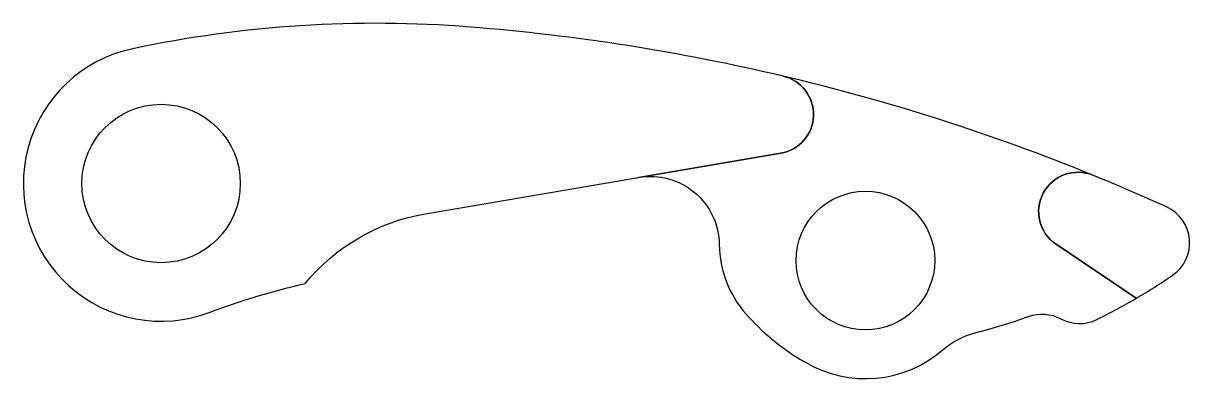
# Model space of a CAD drawing. Header units: millimetres. Extents: x 58.4 to 117.6, y 3.1 to 21.1.
import ezdxf

# ---------------------------------------------------------------- set-up
doc = ezdxf.new("R2010")
doc.units = ezdxf.units.MM

msp = doc.modelspace()

# ---------------------------------------------------------------- linework, layer by layer
for points in [[(96.969, 18.455, 0.038046), (81.055, 20.951, 0.071936), (63.915, 19.849, 1.081565), (67.854, 6.46, -0.036027), (72.677, 7.912, -0.180865), (78.795, 11.466), (96.846, 14.537, 0.817594)], [(112.704, 13.422, 0.039021), (96.969, 18.455, -0.817594), (96.846, 14.537), (89.633, 13.31, -0.461504), (93.72, 9.894, 0.180906), (95.08, 6.363, 0.075444), (97.847, 4.059, -0.002081), (98.099, 3.912, 0.322563), (105.081, 4.552, -0.117413), (106.723, 5.411, 0.024907), (109.436, 6.244, -0.21402), (111.069, 6.123, 0.242137), (112.898, 6.085, 0.019026), (114.909, 7.165), (110.83, 9.912, -0.90234)], [(114.909, 7.165, 0.01826), (116.757, 8.341, 0.583183), (116.448, 11.809, 0.009616), (112.704, 13.422, 0.90234), (110.83, 9.912)], [(114.909, 7.165, 0.01826), (116.757, 8.341, 0.583183), (116.448, 11.809, 0.009616), (112.704, 13.422, 0.90234), (110.83, 9.912)]]:
    msp.add_lwpolyline(points, format="xyb", close=True)
msp.add_lwpolyline([(110.83, 9.912, -0.90234), (112.704, 13.422, 0.039021), (96.969, 18.455, -0.817594), (96.846, 14.537), (89.633, 13.31, -0.461504), (93.72, 9.894, 0.180906), (95.08, 6.363, 0.075444), (97.847, 4.059, -0.002081), (98.099, 3.912, 0.322563), (105.081, 4.552, -0.117413), (106.723, 5.411, 0.024907), (109.436, 6.244, -0.21402), (111.069, 6.123, 0.242137), (112.898, 6.085, 0.019026), (114.909, 7.165)], format="xyb")
for centre, radius in [((65.359, 13), 4.025), ((101.145, 9.081), 3.525)]:
    msp.add_circle(centre, radius)

doc.saveas('drawing.dxf')
